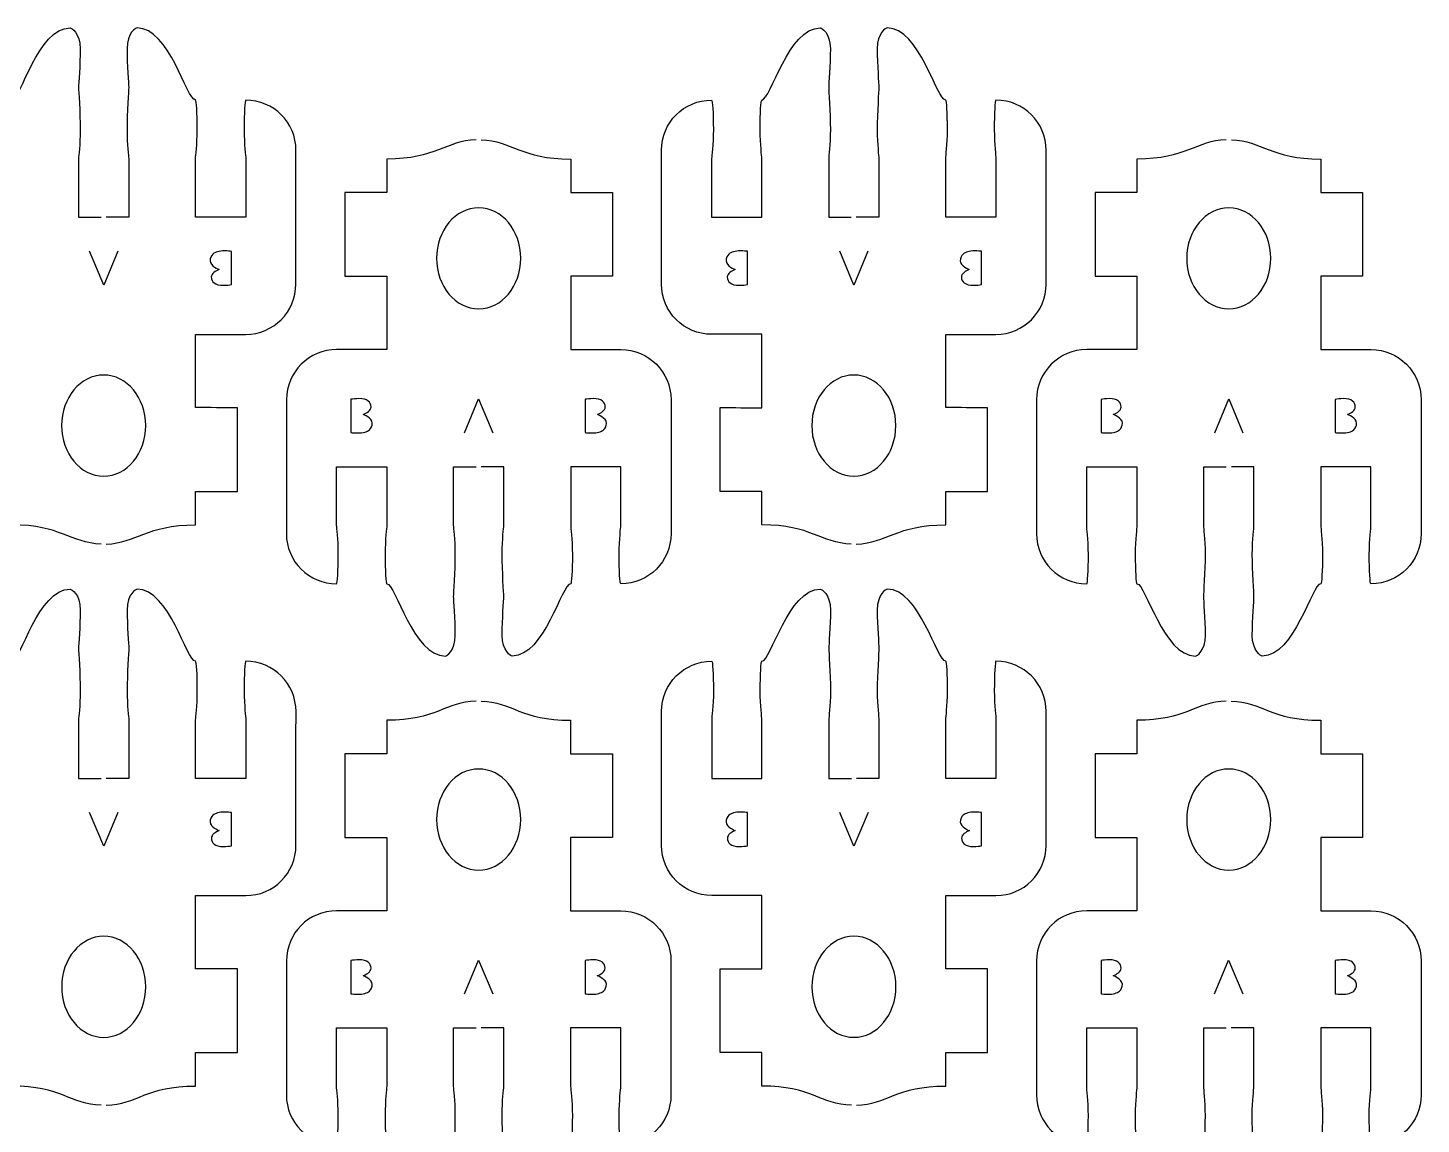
# Model space of a CAD drawing. Extents: x 0 to 300, y 0 to 300.
# Drawn here: x 93.6 to 176.9, y 47.2 to 112.7 of the extents above; entities that cross this region are included whole.
import ezdxf

# ---------------------------------------------------------------- set-up
doc = ezdxf.new("R2010")
doc.units = 0
doc.header["$MEASUREMENT"] = 0
doc.layers.add('DEFAULT', color=7, linetype='CONTINUOUS')

msp = doc.modelspace()

# ---------------------------------------------------------------- linework, layer by layer
at = {"layer": 'DEFAULT', "color": 250}
for points in [[(99.013, 99.356), (98.175, 97.335), (97.322, 99.356)], [(143.868, 99.356), (143.03, 97.335), (142.177, 99.356)], [(119.747, 88.508), (120.585, 90.529), (121.438, 88.508)], [(164.599, 88.508), (165.437, 90.529), (166.29, 88.508)], [(99.017, 65.817), (98.178, 63.796), (97.325, 65.817)], [(143.871, 65.818), (143.033, 63.797), (142.18, 65.818)], [(119.746, 54.971), (120.584, 56.992), (121.437, 54.971)], [(164.597, 54.971), (165.435, 56.992), (166.288, 54.971)]]:
    msp.add_lwpolyline(points, dxfattribs=at)
at = {"layer": 'DEFAULT', "color": 1}
for points, knots in [([(98.017, 81.854), (96.168, 81.911), (95.632, 83.005), (92.669, 83.005), (92.669, 83.671), (92.669, 84.338), (92.669, 85.005), (91.836, 85.005), (91.004, 85.005), (90.171, 85.005), (90.171, 86.672), (90.171, 88.34), (90.171, 90.007), (91.004, 90.006), (91.836, 90.005), (92.669, 90.004), (92.669, 91.465), (92.669, 92.927), (92.669, 94.389), (91.668, 94.389), (90.667, 94.389), (89.667, 94.389), (88.009, 94.389), (86.668, 95.729), (86.668, 97.387), (86.668, 100.054), (86.668, 102.721), (86.668, 105.388), (86.668, 107.046), (88.009, 108.387), (89.667, 108.387), (89.723, 108.387), (89.769, 107.604), (89.769, 106.637), (89.769, 105.671), (89.667, 105.064), (89.667, 104.887), (89.667, 103.721), (89.667, 102.554), (89.667, 101.388), (90.667, 101.388), (91.668, 101.388), (92.669, 101.388), (92.669, 102.554), (92.669, 103.721), (92.669, 104.887), (92.669, 105.064), (92.567, 105.671), (92.567, 106.637), (92.567, 107.604), (92.612, 108.387), (92.669, 108.387), (93.209, 108.387), (94.232, 112.701), (96.165, 112.701), (96.225, 112.701), (96.765, 112.416), (96.765, 111.449), (96.765, 110.482), (96.666, 109.385), (96.666, 109.135), (96.666, 108.99), (96.765, 107.604), (96.765, 106.637), (96.765, 105.671), (96.666, 105.06), (96.666, 104.887), (96.666, 103.721), (96.666, 102.554), (96.666, 101.388), (97.116, 101.388), (97.567, 101.388), (98.017, 101.388)], [0, 0, 0, 0, 1, 1, 1, 6.67, 6.67, 6.67, 13.75, 13.75, 13.75, 27.93, 27.93, 27.93, 35.010007, 35.010007, 35.010007, 47.440007, 47.440007, 47.440007, 55.950007, 55.950007, 55.950007, 56.950007, 56.950007, 56.950007, 79.630007, 79.630007, 79.630007, 80.630007, 80.630007, 80.630007, 81.630007, 81.630007, 81.630007, 82.630007, 82.630007, 82.630007, 92.550007, 92.550007, 92.550007, 101.060007, 101.060007, 101.060007, 110.980007, 110.980007, 110.980007, 111.980007, 111.980007, 111.980007, 112.980007, 112.980007, 112.980007, 113.980007, 113.980007, 113.980007, 114.980007, 114.980007, 114.980007, 115.980007, 115.980007, 115.980007, 116.980007, 116.980007, 116.980007, 117.980007, 117.980007, 117.980007, 127.900007, 127.900007, 127.900007, 131.730007, 131.730007, 131.730007, 131.730007]), ([(98.317, 81.854), (100.165, 81.911), (100.705, 83.005), (103.665, 83.005), (103.665, 83.671), (103.665, 84.338), (103.665, 85.005), (104.499, 85.005), (105.332, 85.005), (106.166, 85.005), (106.166, 86.671), (106.166, 88.337), (106.166, 90.004), (105.331, 90.005), (104.496, 90.006), (103.661, 90.007), (103.663, 91.467), (103.664, 92.926), (103.665, 94.385), (104.665, 94.385), (105.664, 94.385), (106.664, 94.385), (108.322, 94.385), (109.662, 95.729), (109.662, 97.387), (109.663, 100.054), (109.665, 102.721), (109.666, 105.388), (109.666, 107.046), (108.322, 108.387), (106.664, 108.387), (106.611, 108.387), (106.565, 107.604), (106.565, 106.637), (106.565, 105.671), (106.664, 105.064), (106.664, 104.887), (106.664, 103.721), (106.664, 102.554), (106.664, 101.388), (105.664, 101.388), (104.665, 101.388), (103.665, 101.388), (103.665, 102.554), (103.665, 103.721), (103.665, 104.887), (103.665, 105.064), (103.764, 105.671), (103.764, 106.637), (103.764, 107.604), (103.721, 108.387), (103.665, 108.387), (103.122, 108.387), (102.099, 112.701), (100.162, 112.701), (100.105, 112.701), (99.566, 112.416), (99.566, 111.449), (99.566, 110.482), (99.664, 109.385), (99.664, 109.135), (99.664, 108.99), (99.566, 107.604), (99.566, 106.637), (99.566, 105.671), (99.664, 105.06), (99.664, 104.887), (99.664, 103.721), (99.664, 102.554), (99.664, 101.388), (99.215, 101.388), (98.766, 101.388), (98.317, 101.388)], [0, 0, 0, 0, 1, 1, 1, 6.67, 6.67, 6.67, 13.76, 13.76, 13.76, 27.93, 27.93, 27.93, 35.030007, 35.030007, 35.030007, 47.440011, 47.440011, 47.440011, 55.940011, 55.940011, 55.940011, 56.940011, 56.940011, 56.940011, 79.620013, 79.620013, 79.620013, 80.620013, 80.620013, 80.620013, 81.620013, 81.620013, 81.620013, 82.620013, 82.620013, 82.620013, 92.540013, 92.540013, 92.540013, 101.040013, 101.040013, 101.040013, 110.960013, 110.960013, 110.960013, 111.960013, 111.960013, 111.960013, 112.960013, 112.960013, 112.960013, 113.960013, 113.960013, 113.960013, 114.960013, 114.960013, 114.960013, 115.960013, 115.960013, 115.960013, 116.960013, 116.960013, 116.960013, 117.960013, 117.960013, 117.960013, 127.880013, 127.880013, 127.880013, 131.700013, 131.700013, 131.700013, 131.700013]), ([(142.872, 81.855), (141.023, 81.911), (140.487, 83.005), (137.524, 83.005), (137.524, 83.672), (137.524, 84.338), (137.524, 85.005), (136.691, 85.005), (135.859, 85.005), (135.026, 85.005), (135.026, 86.673), (135.026, 88.34), (135.026, 90.007), (135.859, 90.006), (136.691, 90.005), (137.524, 90.004), (137.524, 91.466), (137.524, 92.927), (137.524, 94.389), (136.523, 94.389), (135.522, 94.389), (134.522, 94.389), (132.863, 94.389), (131.523, 95.729), (131.523, 97.388), (131.523, 100.055), (131.523, 102.722), (131.523, 105.389), (131.523, 107.047), (132.863, 108.387), (134.522, 108.387), (134.578, 108.387), (134.624, 107.604), (134.624, 106.637), (134.624, 105.671), (134.522, 105.064), (134.522, 104.888), (134.522, 103.721), (134.522, 102.555), (134.522, 101.388), (135.522, 101.388), (136.523, 101.388), (137.524, 101.388), (137.524, 102.555), (137.524, 103.721), (137.524, 104.888), (137.524, 105.064), (137.421, 105.671), (137.421, 106.637), (137.421, 107.604), (137.467, 108.387), (137.524, 108.387), (138.063, 108.387), (139.086, 112.702), (141.02, 112.702), (141.08, 112.702), (141.619, 112.416), (141.619, 111.449), (141.619, 110.483), (141.521, 109.386), (141.521, 109.135), (141.521, 108.99), (141.619, 107.604), (141.619, 106.637), (141.619, 105.671), (141.521, 105.06), (141.521, 104.888), (141.521, 103.721), (141.521, 102.555), (141.521, 101.388), (141.971, 101.388), (142.421, 101.388), (142.872, 101.388)], [0, 0, 0, 0, 1, 1, 1, 6.67, 6.67, 6.67, 13.75, 13.75, 13.75, 27.93, 27.93, 27.93, 35.010007, 35.010007, 35.010007, 47.440007, 47.440007, 47.440007, 55.950007, 55.950007, 55.950007, 56.950007, 56.950007, 56.950007, 79.630007, 79.630007, 79.630007, 80.630007, 80.630007, 80.630007, 81.630007, 81.630007, 81.630007, 82.630007, 82.630007, 82.630007, 92.550007, 92.550007, 92.550007, 101.060007, 101.060007, 101.060007, 110.980007, 110.980007, 110.980007, 111.980007, 111.980007, 111.980007, 112.980007, 112.980007, 112.980007, 113.980007, 113.980007, 113.980007, 114.980007, 114.980007, 114.980007, 115.980007, 115.980007, 115.980007, 116.980007, 116.980007, 116.980007, 117.980007, 117.980007, 117.980007, 127.900007, 127.900007, 127.900007, 131.730007, 131.730007, 131.730007, 131.730007]), ([(143.172, 81.855), (145.02, 81.911), (145.56, 83.005), (148.52, 83.005), (148.52, 83.672), (148.52, 84.338), (148.52, 85.005), (149.353, 85.005), (150.187, 85.005), (151.021, 85.005), (151.021, 86.671), (151.021, 88.338), (151.021, 90.004), (150.186, 90.005), (149.351, 90.006), (148.516, 90.007), (148.517, 91.467), (148.519, 92.926), (148.52, 94.385), (149.519, 94.385), (150.519, 94.385), (151.518, 94.385), (153.176, 94.385), (154.517, 95.729), (154.517, 97.388), (154.518, 100.055), (154.519, 102.722), (154.52, 105.389), (154.52, 107.047), (153.176, 108.387), (151.518, 108.387), (151.465, 108.387), (151.42, 107.604), (151.42, 106.637), (151.42, 105.671), (151.518, 105.064), (151.518, 104.888), (151.518, 103.721), (151.518, 102.555), (151.518, 101.388), (150.519, 101.388), (149.519, 101.388), (148.52, 101.388), (148.52, 102.555), (148.52, 103.721), (148.52, 104.888), (148.52, 105.064), (148.619, 105.671), (148.619, 106.637), (148.619, 107.604), (148.576, 108.387), (148.52, 108.387), (147.976, 108.387), (146.953, 112.702), (145.017, 112.702), (144.96, 112.702), (144.42, 112.416), (144.42, 111.449), (144.42, 110.483), (144.519, 109.386), (144.519, 109.135), (144.519, 108.99), (144.42, 107.604), (144.42, 106.637), (144.42, 105.671), (144.519, 105.06), (144.519, 104.888), (144.519, 103.721), (144.519, 102.555), (144.519, 101.388), (144.07, 101.388), (143.621, 101.388), (143.172, 101.388)], [0, 0, 0, 0, 1, 1, 1, 6.67, 6.67, 6.67, 13.76, 13.76, 13.76, 27.93, 27.93, 27.93, 35.030007, 35.030007, 35.030007, 47.440011, 47.440011, 47.440011, 55.940011, 55.940011, 55.940011, 56.940011, 56.940011, 56.940011, 79.620013, 79.620013, 79.620013, 80.620013, 80.620013, 80.620013, 81.620013, 81.620013, 81.620013, 82.620013, 82.620013, 82.620013, 92.540013, 92.540013, 92.540013, 101.040013, 101.040013, 101.040013, 110.960013, 110.960013, 110.960013, 111.960013, 111.960013, 111.960013, 112.960013, 112.960013, 112.960013, 113.960013, 113.960013, 113.960013, 114.960013, 114.960013, 114.960013, 115.960013, 115.960013, 115.960013, 116.960013, 116.960013, 116.960013, 117.960013, 117.960013, 117.960013, 127.880013, 127.880013, 127.880013, 131.700013, 131.700013, 131.700013, 131.700013]), ([(120.444, 106.01), (118.595, 105.953), (118.055, 104.86), (115.095, 104.86), (115.095, 104.193), (115.095, 103.526), (115.095, 102.859), (114.262, 102.859), (113.428, 102.859), (112.594, 102.859), (112.594, 101.193), (112.594, 99.527), (112.594, 97.861), (113.429, 97.859), (114.264, 97.858), (115.099, 97.857), (115.098, 96.398), (115.097, 94.938), (115.095, 93.479), (114.096, 93.479), (113.096, 93.479), (112.097, 93.479), (110.439, 93.479), (109.098, 92.135), (109.098, 90.477), (109.097, 87.81), (109.096, 85.143), (109.095, 82.476), (109.095, 80.818), (110.439, 79.477), (112.097, 79.477), (112.15, 79.477), (112.196, 80.26), (112.196, 81.227), (112.196, 82.194), (112.097, 82.8), (112.097, 82.977), (112.097, 84.143), (112.097, 85.31), (112.097, 86.476), (113.096, 86.476), (114.096, 86.476), (115.095, 86.476), (115.095, 85.31), (115.095, 84.143), (115.095, 82.977), (115.095, 82.8), (114.997, 82.194), (114.997, 81.227), (114.997, 80.26), (115.039, 79.477), (115.095, 79.477), (115.639, 79.477), (116.662, 75.163), (118.599, 75.163), (118.655, 75.163), (119.195, 75.449), (119.195, 76.415), (119.195, 77.382), (119.096, 78.479), (119.096, 78.729), (119.096, 78.874), (119.195, 80.26), (119.195, 81.227), (119.195, 82.194), (119.096, 82.804), (119.096, 82.977), (119.096, 84.143), (119.096, 85.31), (119.096, 86.476), (119.545, 86.476), (119.994, 86.476), (120.444, 86.476)], [0, 0, 0, 0, 1, 1, 1, 6.67, 6.67, 6.67, 13.76, 13.76, 13.76, 27.93, 27.93, 27.93, 35.030007, 35.030007, 35.030007, 47.440011, 47.440011, 47.440011, 55.940011, 55.940011, 55.940011, 56.940011, 56.940011, 56.940011, 79.620013, 79.620013, 79.620013, 80.620013, 80.620013, 80.620013, 81.620013, 81.620013, 81.620013, 82.620013, 82.620013, 82.620013, 92.540013, 92.540013, 92.540013, 101.040013, 101.040013, 101.040013, 110.960013, 110.960013, 110.960013, 111.960013, 111.960013, 111.960013, 112.960013, 112.960013, 112.960013, 113.960013, 113.960013, 113.960013, 114.960013, 114.960013, 114.960013, 115.960013, 115.960013, 115.960013, 116.960013, 116.960013, 116.960013, 117.960013, 117.960013, 117.960013, 127.880013, 127.880013, 127.880013, 131.700013, 131.700013, 131.700013, 131.700013]), ([(120.743, 106.01), (122.592, 105.953), (123.128, 104.86), (126.092, 104.86), (126.092, 104.193), (126.092, 103.526), (126.092, 102.859), (126.924, 102.859), (127.757, 102.859), (128.589, 102.859), (128.589, 101.192), (128.589, 99.524), (128.589, 97.857), (127.757, 97.858), (126.924, 97.859), (126.092, 97.861), (126.092, 96.399), (126.092, 94.937), (126.092, 93.476), (127.092, 93.476), (128.093, 93.476), (129.094, 93.476), (130.752, 93.476), (132.092, 92.135), (132.092, 90.477), (132.092, 87.81), (132.092, 85.143), (132.092, 82.476), (132.092, 80.818), (130.752, 79.477), (129.094, 79.477), (129.037, 79.477), (128.991, 80.26), (128.991, 81.227), (128.991, 82.194), (129.094, 82.8), (129.094, 82.977), (129.094, 84.143), (129.094, 85.31), (129.094, 86.476), (128.093, 86.476), (127.092, 86.476), (126.092, 86.476), (126.092, 85.31), (126.092, 84.143), (126.092, 82.977), (126.092, 82.8), (126.194, 82.194), (126.194, 81.227), (126.194, 80.26), (126.148, 79.477), (126.092, 79.477), (125.552, 79.477), (124.529, 75.163), (122.596, 75.163), (122.536, 75.163), (121.996, 75.449), (121.996, 76.415), (121.996, 77.382), (122.095, 78.479), (122.095, 78.729), (122.095, 78.874), (121.996, 80.26), (121.996, 81.227), (121.996, 82.194), (122.095, 82.804), (122.095, 82.977), (122.095, 84.143), (122.095, 85.31), (122.095, 86.476), (121.644, 86.476), (121.194, 86.476), (120.743, 86.476)], [0, 0, 0, 0, 1, 1, 1, 6.67, 6.67, 6.67, 13.75, 13.75, 13.75, 27.93, 27.93, 27.93, 35.010007, 35.010007, 35.010007, 47.440007, 47.440007, 47.440007, 55.950007, 55.950007, 55.950007, 56.950007, 56.950007, 56.950007, 79.630007, 79.630007, 79.630007, 80.630007, 80.630007, 80.630007, 81.630007, 81.630007, 81.630007, 82.630007, 82.630007, 82.630007, 92.550007, 92.550007, 92.550007, 101.060007, 101.060007, 101.060007, 110.980007, 110.980007, 110.980007, 111.980007, 111.980007, 111.980007, 112.980007, 112.980007, 112.980007, 113.980007, 113.980007, 113.980007, 114.980007, 114.980007, 114.980007, 115.980007, 115.980007, 115.980007, 116.980007, 116.980007, 116.980007, 117.980007, 117.980007, 117.980007, 127.900007, 127.900007, 127.900007, 131.730007, 131.730007, 131.730007, 131.730007]), ([(165.295, 106.009), (163.446, 105.953), (162.907, 104.859), (159.947, 104.859), (159.947, 104.193), (159.947, 103.526), (159.947, 102.859), (159.113, 102.859), (158.279, 102.859), (157.446, 102.859), (157.446, 101.193), (157.446, 99.527), (157.446, 97.86), (158.281, 97.859), (159.116, 97.858), (159.95, 97.857), (159.949, 96.397), (159.948, 94.938), (159.947, 93.479), (158.947, 93.479), (157.948, 93.479), (156.948, 93.479), (155.29, 93.479), (153.95, 92.135), (153.95, 90.477), (153.949, 87.81), (153.947, 85.143), (153.946, 82.476), (153.946, 80.818), (155.29, 79.477), (156.948, 79.477), (157.001, 79.477), (157.047, 80.26), (157.047, 81.227), (157.047, 82.193), (156.948, 82.8), (156.948, 82.977), (156.948, 84.143), (156.948, 85.31), (156.948, 86.476), (157.948, 86.476), (158.947, 86.476), (159.947, 86.476), (159.947, 85.31), (159.947, 84.143), (159.947, 82.977), (159.947, 82.8), (159.848, 82.193), (159.848, 81.227), (159.848, 80.26), (159.89, 79.477), (159.947, 79.477), (160.49, 79.477), (161.513, 75.163), (163.45, 75.163), (163.506, 75.163), (164.046, 75.448), (164.046, 76.415), (164.046, 77.381), (163.947, 78.479), (163.947, 78.729), (163.947, 78.874), (164.046, 80.26), (164.046, 81.227), (164.046, 82.193), (163.947, 82.804), (163.947, 82.977), (163.947, 84.143), (163.947, 85.31), (163.947, 86.476), (164.397, 86.476), (164.846, 86.476), (165.295, 86.476)], [0, 0, 0, 0, 1, 1, 1, 6.67, 6.67, 6.67, 13.76, 13.76, 13.76, 27.93, 27.93, 27.93, 35.030007, 35.030007, 35.030007, 47.440011, 47.440011, 47.440011, 55.940011, 55.940011, 55.940011, 56.940011, 56.940011, 56.940011, 79.620013, 79.620013, 79.620013, 80.620013, 80.620013, 80.620013, 81.620013, 81.620013, 81.620013, 82.620013, 82.620013, 82.620013, 92.540013, 92.540013, 92.540013, 101.040013, 101.040013, 101.040013, 110.960013, 110.960013, 110.960013, 111.960013, 111.960013, 111.960013, 112.960013, 112.960013, 112.960013, 113.960013, 113.960013, 113.960013, 114.960013, 114.960013, 114.960013, 115.960013, 115.960013, 115.960013, 116.960013, 116.960013, 116.960013, 117.960013, 117.960013, 117.960013, 127.880013, 127.880013, 127.880013, 131.700013, 131.700013, 131.700013, 131.700013]), ([(165.595, 106.009), (167.443, 105.953), (167.98, 104.859), (170.943, 104.859), (170.943, 104.193), (170.943, 103.526), (170.943, 102.859), (171.776, 102.859), (172.608, 102.859), (173.441, 102.859), (173.441, 101.192), (173.441, 99.524), (173.441, 97.857), (172.608, 97.858), (171.776, 97.859), (170.943, 97.86), (170.943, 96.399), (170.943, 94.937), (170.943, 93.475), (171.944, 93.475), (172.944, 93.475), (173.945, 93.475), (175.603, 93.475), (176.944, 92.135), (176.944, 90.477), (176.944, 87.81), (176.944, 85.143), (176.944, 82.476), (176.944, 80.818), (175.603, 79.477), (173.945, 79.477), (173.889, 79.477), (173.843, 80.26), (173.843, 81.227), (173.843, 82.193), (173.945, 82.8), (173.945, 82.977), (173.945, 84.143), (173.945, 85.31), (173.945, 86.476), (172.944, 86.476), (171.944, 86.476), (170.943, 86.476), (170.943, 85.31), (170.943, 84.143), (170.943, 82.977), (170.943, 82.8), (171.045, 82.193), (171.045, 81.227), (171.045, 80.26), (170.999, 79.477), (170.943, 79.477), (170.403, 79.477), (169.38, 75.163), (167.447, 75.163), (167.387, 75.163), (166.847, 75.448), (166.847, 76.415), (166.847, 77.381), (166.946, 78.479), (166.946, 78.729), (166.946, 78.874), (166.847, 80.26), (166.847, 81.227), (166.847, 82.193), (166.946, 82.804), (166.946, 82.977), (166.946, 84.143), (166.946, 85.31), (166.946, 86.476), (166.496, 86.476), (166.045, 86.476), (165.595, 86.476)], [0, 0, 0, 0, 1, 1, 1, 6.67, 6.67, 6.67, 13.75, 13.75, 13.75, 27.93, 27.93, 27.93, 35.010007, 35.010007, 35.010007, 47.440007, 47.440007, 47.440007, 55.950007, 55.950007, 55.950007, 56.950007, 56.950007, 56.950007, 79.630007, 79.630007, 79.630007, 80.630007, 80.630007, 80.630007, 81.630007, 81.630007, 81.630007, 82.630007, 82.630007, 82.630007, 92.550007, 92.550007, 92.550007, 101.060007, 101.060007, 101.060007, 110.980007, 110.980007, 110.980007, 111.980007, 111.980007, 111.980007, 112.980007, 112.980007, 112.980007, 113.980007, 113.980007, 113.980007, 114.980007, 114.980007, 114.980007, 115.980007, 115.980007, 115.980007, 116.980007, 116.980007, 116.980007, 117.980007, 117.980007, 117.980007, 127.900007, 127.900007, 127.900007, 131.730007, 131.730007, 131.730007, 131.730007]), ([(120.594, 101.95), (121.98, 101.95), (123.105, 100.598), (123.105, 98.93), (123.105, 97.261), (121.98, 95.91), (120.594, 95.91), (119.204, 95.91), (118.078, 97.261), (118.078, 98.93), (118.078, 100.598), (119.204, 101.95), (120.594, 101.95)], [1, 1, 1, 1, 2, 2, 2, 3, 3, 3, 4, 4, 4, 5, 5, 5, 5]), ([(165.445, 101.949), (166.831, 101.949), (167.957, 100.598), (167.957, 98.93), (167.957, 97.261), (166.831, 95.91), (165.445, 95.91), (164.055, 95.91), (162.93, 97.261), (162.93, 98.93), (162.93, 100.598), (164.055, 101.949), (165.445, 101.949)], [1, 1, 1, 1, 2, 2, 2, 3, 3, 3, 4, 4, 4, 5, 5, 5, 5]), ([(98.167, 85.915), (96.781, 85.915), (95.655, 87.266), (95.655, 88.934), (95.655, 90.603), (96.781, 91.954), (98.167, 91.954), (99.557, 91.954), (100.682, 90.603), (100.682, 88.934), (100.682, 87.266), (99.557, 85.915), (98.167, 85.915)], [1, 1, 1, 1, 2, 2, 2, 3, 3, 3, 4, 4, 4, 5, 5, 5, 5]), ([(143.022, 85.915), (141.635, 85.915), (140.51, 87.266), (140.51, 88.935), (140.51, 90.603), (141.635, 91.954), (143.022, 91.954), (144.412, 91.954), (145.537, 90.603), (145.537, 88.935), (145.537, 87.266), (144.412, 85.915), (143.022, 85.915)], [1, 1, 1, 1, 2, 2, 2, 3, 3, 3, 4, 4, 4, 5, 5, 5, 5]), ([(98.02, 48.316), (96.172, 48.373), (95.636, 49.466), (92.672, 49.466), (92.672, 50.133), (92.672, 50.8), (92.672, 51.467), (91.84, 51.467), (91.007, 51.467), (90.175, 51.467), (90.175, 53.134), (90.175, 54.801), (90.175, 56.469), (91.007, 56.468), (91.84, 56.467), (92.672, 56.465), (92.672, 57.927), (92.672, 59.389), (92.672, 60.85), (91.672, 60.85), (90.671, 60.85), (89.67, 60.85), (88.012, 60.85), (86.672, 62.191), (86.672, 63.849), (86.672, 66.516), (86.672, 69.183), (86.672, 71.85), (86.672, 73.508), (88.012, 74.849), (89.67, 74.849), (89.727, 74.849), (89.772, 74.065), (89.772, 73.099), (89.772, 72.132), (89.67, 71.525), (89.67, 71.349), (89.67, 70.183), (89.67, 69.016), (89.67, 67.85), (90.671, 67.85), (91.672, 67.85), (92.672, 67.85), (92.672, 69.016), (92.672, 70.183), (92.672, 71.349), (92.672, 71.525), (92.57, 72.132), (92.57, 73.099), (92.57, 74.065), (92.616, 74.849), (92.672, 74.849), (93.212, 74.849), (94.235, 79.163), (96.168, 79.163), (96.228, 79.163), (96.768, 78.877), (96.768, 77.911), (96.768, 76.944), (96.669, 75.847), (96.669, 75.597), (96.669, 75.452), (96.768, 74.065), (96.768, 73.099), (96.768, 72.132), (96.669, 71.522), (96.669, 71.349), (96.669, 70.183), (96.669, 69.016), (96.669, 67.85), (97.12, 67.85), (97.57, 67.85), (98.02, 67.85)], [0, 0, 0, 0, 1, 1, 1, 6.67, 6.67, 6.67, 13.75, 13.75, 13.75, 27.93, 27.93, 27.93, 35.010007, 35.010007, 35.010007, 47.440007, 47.440007, 47.440007, 55.950007, 55.950007, 55.950007, 56.950007, 56.950007, 56.950007, 79.630007, 79.630007, 79.630007, 80.630007, 80.630007, 80.630007, 81.630007, 81.630007, 81.630007, 82.630007, 82.630007, 82.630007, 92.550007, 92.550007, 92.550007, 101.060007, 101.060007, 101.060007, 110.980007, 110.980007, 110.980007, 111.980007, 111.980007, 111.980007, 112.980007, 112.980007, 112.980007, 113.980007, 113.980007, 113.980007, 114.980007, 114.980007, 114.980007, 115.980007, 115.980007, 115.980007, 116.980007, 116.980007, 116.980007, 117.980007, 117.980007, 117.980007, 127.900007, 127.900007, 127.900007, 131.730007, 131.730007, 131.730007, 131.730007]), ([(98.32, 48.316), (100.169, 48.373), (100.709, 49.466), (103.668, 49.466), (103.668, 50.133), (103.668, 50.8), (103.668, 51.467), (104.502, 51.467), (105.336, 51.467), (106.17, 51.467), (106.17, 53.133), (106.17, 54.799), (106.17, 56.465), (105.335, 56.467), (104.5, 56.468), (103.665, 56.469), (103.666, 57.928), (103.667, 59.388), (103.668, 60.847), (104.668, 60.847), (105.667, 60.847), (106.667, 60.847), (108.325, 60.847), (109.666, 62.191), (109.666, 63.849), (109.667, 66.516), (109.668, 69.183), (109.669, 71.85), (109.669, 73.508), (108.325, 74.849), (106.667, 74.849), (106.614, 74.849), (106.568, 74.065), (106.568, 73.099), (106.568, 72.132), (106.667, 71.525), (106.667, 71.349), (106.667, 70.183), (106.667, 69.016), (106.667, 67.85), (105.667, 67.85), (104.668, 67.85), (103.668, 67.85), (103.668, 69.016), (103.668, 70.183), (103.668, 71.349), (103.668, 71.525), (103.767, 72.132), (103.767, 73.099), (103.767, 74.065), (103.725, 74.849), (103.668, 74.849), (103.125, 74.849), (102.102, 79.163), (100.165, 79.163), (100.109, 79.163), (99.569, 78.877), (99.569, 77.911), (99.569, 76.944), (99.668, 75.847), (99.668, 75.597), (99.668, 75.452), (99.569, 74.065), (99.569, 73.099), (99.569, 72.132), (99.668, 71.522), (99.668, 71.349), (99.668, 70.183), (99.668, 69.016), (99.668, 67.85), (99.219, 67.85), (98.769, 67.85), (98.32, 67.85)], [0, 0, 0, 0, 1, 1, 1, 6.67, 6.67, 6.67, 13.76, 13.76, 13.76, 27.93, 27.93, 27.93, 35.030007, 35.030007, 35.030007, 47.440011, 47.440011, 47.440011, 55.940011, 55.940011, 55.940011, 56.940011, 56.940011, 56.940011, 79.620013, 79.620013, 79.620013, 80.620013, 80.620013, 80.620013, 81.620013, 81.620013, 81.620013, 82.620013, 82.620013, 82.620013, 92.540013, 92.540013, 92.540013, 101.040013, 101.040013, 101.040013, 110.960013, 110.960013, 110.960013, 111.960013, 111.960013, 111.960013, 112.960013, 112.960013, 112.960013, 113.960013, 113.960013, 113.960013, 114.960013, 114.960013, 114.960013, 115.960013, 115.960013, 115.960013, 116.960013, 116.960013, 116.960013, 117.960013, 117.960013, 117.960013, 127.880013, 127.880013, 127.880013, 131.700013, 131.700013, 131.700013, 131.700013]), ([(142.875, 48.316), (141.027, 48.373), (140.49, 49.467), (137.527, 49.467), (137.527, 50.133), (137.527, 50.8), (137.527, 51.467), (136.695, 51.467), (135.862, 51.467), (135.029, 51.467), (135.029, 53.134), (135.029, 54.802), (135.029, 56.469), (135.862, 56.468), (136.695, 56.467), (137.527, 56.466), (137.527, 57.927), (137.527, 59.389), (137.527, 60.851), (136.526, 60.851), (135.526, 60.851), (134.525, 60.851), (132.867, 60.851), (131.526, 62.191), (131.526, 63.849), (131.526, 66.516), (131.526, 69.183), (131.526, 71.85), (131.526, 73.508), (132.867, 74.849), (134.525, 74.849), (134.581, 74.849), (134.627, 74.066), (134.627, 73.099), (134.627, 72.132), (134.525, 71.526), (134.525, 71.349), (134.525, 70.183), (134.525, 69.016), (134.525, 67.85), (135.526, 67.85), (136.526, 67.85), (137.527, 67.85), (137.527, 69.016), (137.527, 70.183), (137.527, 71.349), (137.527, 71.526), (137.425, 72.132), (137.425, 73.099), (137.425, 74.066), (137.471, 74.849), (137.527, 74.849), (138.067, 74.849), (139.09, 79.163), (141.023, 79.163), (141.083, 79.163), (141.623, 78.878), (141.623, 77.911), (141.623, 76.944), (141.524, 75.847), (141.524, 75.597), (141.524, 75.452), (141.623, 74.066), (141.623, 73.099), (141.623, 72.132), (141.524, 71.522), (141.524, 71.349), (141.524, 70.183), (141.524, 69.016), (141.524, 67.85), (141.974, 67.85), (142.425, 67.85), (142.875, 67.85)], [0, 0, 0, 0, 1, 1, 1, 6.67, 6.67, 6.67, 13.75, 13.75, 13.75, 27.93, 27.93, 27.93, 35.010007, 35.010007, 35.010007, 47.440007, 47.440007, 47.440007, 55.950007, 55.950007, 55.950007, 56.950007, 56.950007, 56.950007, 79.630007, 79.630007, 79.630007, 80.630007, 80.630007, 80.630007, 81.630007, 81.630007, 81.630007, 82.630007, 82.630007, 82.630007, 92.550007, 92.550007, 92.550007, 101.060007, 101.060007, 101.060007, 110.980007, 110.980007, 110.980007, 111.980007, 111.980007, 111.980007, 112.980007, 112.980007, 112.980007, 113.980007, 113.980007, 113.980007, 114.980007, 114.980007, 114.980007, 115.980007, 115.980007, 115.980007, 116.980007, 116.980007, 116.980007, 117.980007, 117.980007, 117.980007, 127.900007, 127.900007, 127.900007, 131.730007, 131.730007, 131.730007, 131.730007]), ([(143.175, 48.316), (145.024, 48.373), (145.563, 49.467), (148.523, 49.467), (148.523, 50.133), (148.523, 50.8), (148.523, 51.467), (149.357, 51.467), (150.191, 51.467), (151.024, 51.467), (151.024, 53.133), (151.024, 54.799), (151.024, 56.466), (150.189, 56.467), (149.355, 56.468), (148.52, 56.469), (148.521, 57.928), (148.522, 59.388), (148.523, 60.847), (149.523, 60.847), (150.522, 60.847), (151.522, 60.847), (153.18, 60.847), (154.52, 62.191), (154.52, 63.849), (154.522, 66.516), (154.523, 69.183), (154.524, 71.85), (154.524, 73.508), (153.18, 74.849), (151.522, 74.849), (151.469, 74.849), (151.423, 74.066), (151.423, 73.099), (151.423, 72.132), (151.522, 71.526), (151.522, 71.349), (151.522, 70.183), (151.522, 69.016), (151.522, 67.85), (150.522, 67.85), (149.523, 67.85), (148.523, 67.85), (148.523, 69.016), (148.523, 70.183), (148.523, 71.349), (148.523, 71.526), (148.622, 72.132), (148.622, 73.099), (148.622, 74.066), (148.58, 74.849), (148.523, 74.849), (147.98, 74.849), (146.957, 79.163), (145.02, 79.163), (144.964, 79.163), (144.424, 78.878), (144.424, 77.911), (144.424, 76.944), (144.523, 75.847), (144.523, 75.597), (144.523, 75.452), (144.424, 74.066), (144.424, 73.099), (144.424, 72.132), (144.523, 71.522), (144.523, 71.349), (144.523, 70.183), (144.523, 69.016), (144.523, 67.85), (144.073, 67.85), (143.624, 67.85), (143.175, 67.85)], [0, 0, 0, 0, 1, 1, 1, 6.67, 6.67, 6.67, 13.76, 13.76, 13.76, 27.93, 27.93, 27.93, 35.030007, 35.030007, 35.030007, 47.440011, 47.440011, 47.440011, 55.940011, 55.940011, 55.940011, 56.940011, 56.940011, 56.940011, 79.620013, 79.620013, 79.620013, 80.620013, 80.620013, 80.620013, 81.620013, 81.620013, 81.620013, 82.620013, 82.620013, 82.620013, 92.540013, 92.540013, 92.540013, 101.040013, 101.040013, 101.040013, 110.960013, 110.960013, 110.960013, 111.960013, 111.960013, 111.960013, 112.960013, 112.960013, 112.960013, 113.960013, 113.960013, 113.960013, 114.960013, 114.960013, 114.960013, 115.960013, 115.960013, 115.960013, 116.960013, 116.960013, 116.960013, 117.960013, 117.960013, 117.960013, 127.880013, 127.880013, 127.880013, 131.700013, 131.700013, 131.700013, 131.700013]), ([(120.442, 72.472), (118.593, 72.416), (118.054, 71.322), (115.094, 71.322), (115.094, 70.655), (115.094, 69.989), (115.094, 69.322), (114.26, 69.322), (113.426, 69.322), (112.593, 69.322), (112.593, 67.656), (112.593, 65.989), (112.593, 64.323), (113.427, 64.322), (114.262, 64.321), (115.097, 64.319), (115.096, 62.86), (115.095, 61.401), (115.094, 59.941), (114.094, 59.941), (113.095, 59.941), (112.095, 59.941), (110.437, 59.941), (109.096, 58.597), (109.096, 56.939), (109.095, 54.272), (109.094, 51.605), (109.093, 48.938), (109.093, 47.28), (110.437, 45.94), (112.095, 45.94), (112.148, 45.94), (112.194, 46.723), (112.194, 47.69), (112.194, 48.656), (112.095, 49.263), (112.095, 49.439), (112.095, 50.606), (112.095, 51.772), (112.095, 52.939), (113.095, 52.939), (114.094, 52.939), (115.094, 52.939), (115.094, 51.772), (115.094, 50.606), (115.094, 49.439), (115.094, 49.263), (114.995, 48.656), (114.995, 47.69), (114.995, 46.723), (115.037, 45.94), (115.094, 45.94), (115.637, 45.94), (116.66, 41.625), (118.597, 41.625), (118.653, 41.625), (119.193, 41.911), (119.193, 42.878), (119.193, 43.844), (119.094, 44.941), (119.094, 45.192), (119.094, 45.336), (119.193, 46.723), (119.193, 47.69), (119.193, 48.656), (119.094, 49.266), (119.094, 49.439), (119.094, 50.606), (119.094, 51.772), (119.094, 52.939), (119.543, 52.939), (119.993, 52.939), (120.442, 52.939)], [0, 0, 0, 0, 1, 1, 1, 6.67, 6.67, 6.67, 13.76, 13.76, 13.76, 27.93, 27.93, 27.93, 35.030007, 35.030007, 35.030007, 47.440011, 47.440011, 47.440011, 55.940011, 55.940011, 55.940011, 56.940011, 56.940011, 56.940011, 79.620013, 79.620013, 79.620013, 80.620013, 80.620013, 80.620013, 81.620013, 81.620013, 81.620013, 82.620013, 82.620013, 82.620013, 92.540013, 92.540013, 92.540013, 101.040013, 101.040013, 101.040013, 110.960013, 110.960013, 110.960013, 111.960013, 111.960013, 111.960013, 112.960013, 112.960013, 112.960013, 113.960013, 113.960013, 113.960013, 114.960013, 114.960013, 114.960013, 115.960013, 115.960013, 115.960013, 116.960013, 116.960013, 116.960013, 117.960013, 117.960013, 117.960013, 127.880013, 127.880013, 127.880013, 131.700013, 131.700013, 131.700013, 131.700013]), ([(120.742, 72.472), (122.59, 72.416), (123.126, 71.322), (126.09, 71.322), (126.09, 70.655), (126.09, 69.989), (126.09, 69.322), (126.922, 69.322), (127.755, 69.322), (128.587, 69.322), (128.587, 67.654), (128.587, 65.987), (128.587, 64.319), (127.755, 64.321), (126.922, 64.322), (126.09, 64.323), (126.09, 62.861), (126.09, 61.4), (126.09, 59.938), (127.091, 59.938), (128.091, 59.938), (129.092, 59.938), (130.75, 59.938), (132.091, 58.597), (132.091, 56.939), (132.091, 54.272), (132.091, 51.605), (132.091, 48.938), (132.091, 47.28), (130.75, 45.94), (129.092, 45.94), (129.035, 45.94), (128.99, 46.723), (128.99, 47.69), (128.99, 48.656), (129.092, 49.263), (129.092, 49.439), (129.092, 50.606), (129.092, 51.772), (129.092, 52.939), (128.091, 52.939), (127.091, 52.939), (126.09, 52.939), (126.09, 51.772), (126.09, 50.606), (126.09, 49.439), (126.09, 49.263), (126.192, 48.656), (126.192, 47.69), (126.192, 46.723), (126.146, 45.94), (126.09, 45.94), (125.55, 45.94), (124.527, 41.625), (122.594, 41.625), (122.534, 41.625), (121.994, 41.911), (121.994, 42.878), (121.994, 43.844), (122.093, 44.941), (122.093, 45.192), (122.093, 45.336), (121.994, 46.723), (121.994, 47.69), (121.994, 48.656), (122.093, 49.266), (122.093, 49.439), (122.093, 50.606), (122.093, 51.772), (122.093, 52.939), (121.642, 52.939), (121.192, 52.939), (120.742, 52.939)], [0, 0, 0, 0, 1, 1, 1, 6.67, 6.67, 6.67, 13.75, 13.75, 13.75, 27.93, 27.93, 27.93, 35.010007, 35.010007, 35.010007, 47.440007, 47.440007, 47.440007, 55.950007, 55.950007, 55.950007, 56.950007, 56.950007, 56.950007, 79.630007, 79.630007, 79.630007, 80.630007, 80.630007, 80.630007, 81.630007, 81.630007, 81.630007, 82.630007, 82.630007, 82.630007, 92.550007, 92.550007, 92.550007, 101.060007, 101.060007, 101.060007, 110.980007, 110.980007, 110.980007, 111.980007, 111.980007, 111.980007, 112.980007, 112.980007, 112.980007, 113.980007, 113.980007, 113.980007, 114.980007, 114.980007, 114.980007, 115.980007, 115.980007, 115.980007, 116.980007, 116.980007, 116.980007, 117.980007, 117.980007, 117.980007, 127.900007, 127.900007, 127.900007, 131.730007, 131.730007, 131.730007, 131.730007]), ([(165.293, 72.472), (163.445, 72.415), (162.905, 71.322), (159.945, 71.322), (159.945, 70.655), (159.945, 69.988), (159.945, 69.322), (159.111, 69.322), (158.278, 69.322), (157.444, 69.322), (157.444, 67.655), (157.444, 65.989), (157.444, 64.323), (158.279, 64.322), (159.114, 64.32), (159.949, 64.319), (159.948, 62.86), (159.946, 61.401), (159.945, 59.941), (158.946, 59.941), (157.946, 59.941), (156.947, 59.941), (155.289, 59.941), (153.948, 58.597), (153.948, 56.939), (153.947, 54.272), (153.946, 51.605), (153.944, 48.938), (153.944, 47.28), (155.289, 45.939), (156.947, 45.939), (156.999, 45.939), (157.045, 46.723), (157.045, 47.689), (157.045, 48.656), (156.947, 49.263), (156.947, 49.439), (156.947, 50.606), (156.947, 51.772), (156.947, 52.939), (157.946, 52.939), (158.946, 52.939), (159.945, 52.939), (159.945, 51.772), (159.945, 50.606), (159.945, 49.439), (159.945, 49.263), (159.846, 48.656), (159.846, 47.689), (159.846, 46.723), (159.889, 45.939), (159.945, 45.939), (160.488, 45.939), (161.512, 41.625), (163.448, 41.625), (163.505, 41.625), (164.044, 41.911), (164.044, 42.877), (164.044, 43.844), (163.946, 44.941), (163.946, 45.192), (163.946, 45.336), (164.044, 46.723), (164.044, 47.689), (164.044, 48.656), (163.946, 49.266), (163.946, 49.439), (163.946, 50.606), (163.946, 51.772), (163.946, 52.939), (164.395, 52.939), (164.844, 52.939), (165.293, 52.939)], [0, 0, 0, 0, 1, 1, 1, 6.67, 6.67, 6.67, 13.76, 13.76, 13.76, 27.93, 27.93, 27.93, 35.030007, 35.030007, 35.030007, 47.440011, 47.440011, 47.440011, 55.940011, 55.940011, 55.940011, 56.940011, 56.940011, 56.940011, 79.620013, 79.620013, 79.620013, 80.620013, 80.620013, 80.620013, 81.620013, 81.620013, 81.620013, 82.620013, 82.620013, 82.620013, 92.540013, 92.540013, 92.540013, 101.040013, 101.040013, 101.040013, 110.960013, 110.960013, 110.960013, 111.960013, 111.960013, 111.960013, 112.960013, 112.960013, 112.960013, 113.960013, 113.960013, 113.960013, 114.960013, 114.960013, 114.960013, 115.960013, 115.960013, 115.960013, 116.960013, 116.960013, 116.960013, 117.960013, 117.960013, 117.960013, 127.880013, 127.880013, 127.880013, 131.700013, 131.700013, 131.700013, 131.700013]), ([(165.593, 72.472), (167.442, 72.415), (167.978, 71.322), (170.941, 71.322), (170.941, 70.655), (170.941, 69.988), (170.941, 69.322), (171.774, 69.322), (172.606, 69.322), (173.439, 69.322), (173.439, 67.654), (173.439, 65.987), (173.439, 64.319), (172.606, 64.32), (171.774, 64.322), (170.941, 64.323), (170.941, 62.861), (170.941, 61.399), (170.941, 59.938), (171.942, 59.938), (172.943, 59.938), (173.943, 59.938), (175.601, 59.938), (176.942, 58.597), (176.942, 56.939), (176.942, 54.272), (176.942, 51.605), (176.942, 48.938), (176.942, 47.28), (175.601, 45.939), (173.943, 45.939), (173.887, 45.939), (173.841, 46.723), (173.841, 47.689), (173.841, 48.656), (173.943, 49.263), (173.943, 49.439), (173.943, 50.606), (173.943, 51.772), (173.943, 52.939), (172.943, 52.939), (171.942, 52.939), (170.941, 52.939), (170.941, 51.772), (170.941, 50.606), (170.941, 49.439), (170.941, 49.263), (171.044, 48.656), (171.044, 47.689), (171.044, 46.723), (170.998, 45.939), (170.941, 45.939), (170.402, 45.939), (169.378, 41.625), (167.445, 41.625), (167.385, 41.625), (166.846, 41.911), (166.846, 42.877), (166.846, 43.844), (166.944, 44.941), (166.944, 45.192), (166.944, 45.336), (166.846, 46.723), (166.846, 47.689), (166.846, 48.656), (166.944, 49.266), (166.944, 49.439), (166.944, 50.606), (166.944, 51.772), (166.944, 52.939), (166.494, 52.939), (166.044, 52.939), (165.593, 52.939)], [0, 0, 0, 0, 1, 1, 1, 6.67, 6.67, 6.67, 13.75, 13.75, 13.75, 27.93, 27.93, 27.93, 35.010007, 35.010007, 35.010007, 47.440007, 47.440007, 47.440007, 55.950007, 55.950007, 55.950007, 56.950007, 56.950007, 56.950007, 79.630007, 79.630007, 79.630007, 80.630007, 80.630007, 80.630007, 81.630007, 81.630007, 81.630007, 82.630007, 82.630007, 82.630007, 92.550007, 92.550007, 92.550007, 101.060007, 101.060007, 101.060007, 110.980007, 110.980007, 110.980007, 111.980007, 111.980007, 111.980007, 112.980007, 112.980007, 112.980007, 113.980007, 113.980007, 113.980007, 114.980007, 114.980007, 114.980007, 115.980007, 115.980007, 115.980007, 116.980007, 116.980007, 116.980007, 117.980007, 117.980007, 117.980007, 127.900007, 127.900007, 127.900007, 131.730007, 131.730007, 131.730007, 131.730007]), ([(120.592, 68.412), (121.978, 68.412), (123.104, 67.061), (123.104, 65.392), (123.104, 63.724), (121.978, 62.372), (120.592, 62.372), (119.202, 62.372), (118.076, 63.724), (118.076, 65.392), (118.076, 67.061), (119.202, 68.412), (120.592, 68.412)], [1, 1, 1, 1, 2, 2, 2, 3, 3, 3, 4, 4, 4, 5, 5, 5, 5]), ([(165.443, 68.412), (166.83, 68.412), (167.955, 67.061), (167.955, 65.392), (167.955, 63.723), (166.83, 62.372), (165.443, 62.372), (164.053, 62.372), (162.928, 63.723), (162.928, 65.392), (162.928, 67.061), (164.053, 68.412), (165.443, 68.412)], [1, 1, 1, 1, 2, 2, 2, 3, 3, 3, 4, 4, 4, 5, 5, 5, 5]), ([(98.17, 52.376), (96.784, 52.376), (95.659, 53.727), (95.659, 55.396), (95.659, 57.065), (96.784, 58.416), (98.17, 58.416), (99.56, 58.416), (100.686, 57.065), (100.686, 55.396), (100.686, 53.727), (99.56, 52.376), (98.17, 52.376)], [1, 1, 1, 1, 2, 2, 2, 3, 3, 3, 4, 4, 4, 5, 5, 5, 5]), ([(143.025, 52.377), (141.639, 52.377), (140.513, 53.728), (140.513, 55.396), (140.513, 57.065), (141.639, 58.416), (143.025, 58.416), (144.415, 58.416), (145.54, 57.065), (145.54, 55.396), (145.54, 53.728), (144.415, 52.377), (143.025, 52.377)], [1, 1, 1, 1, 2, 2, 2, 3, 3, 3, 4, 4, 4, 5, 5, 5, 5])]:
    msp.add_open_spline(points, degree=3, knots=knots, dxfattribs=at)
at = {"layer": 'DEFAULT', "color": 250}
for points in [[(105.804, 97.36), (105.69, 97.336), (105.51, 97.318), (105.327, 97.318), (105.066, 97.318), (104.898, 97.363), (104.772, 97.465), (104.668, 97.544), (104.605, 97.663), (104.605, 97.822), (104.605, 98.017), (104.861, 98.188), (105.074, 98.266), (105.074, 98.266), (104.53, 98.479), (104.53, 98.779), (104.53, 98.953), (104.599, 99.084), (104.701, 99.184), (104.841, 99.312), (105.069, 99.372), (105.399, 99.372), (105.579, 99.372), (105.717, 99.36), (105.804, 99.348), (105.804, 98.686), (105.804, 98.023), (105.804, 97.36)], [(136.657, 97.361), (136.543, 97.337), (136.363, 97.319), (136.18, 97.319), (135.919, 97.319), (135.751, 97.364), (135.625, 97.465), (135.521, 97.544), (135.458, 97.663), (135.458, 97.822), (135.458, 98.017), (135.714, 98.188), (135.927, 98.266), (135.927, 98.266), (135.383, 98.479), (135.383, 98.779), (135.383, 98.953), (135.452, 99.085), (135.554, 99.184), (135.695, 99.313), (135.922, 99.373), (136.252, 99.373), (136.432, 99.373), (136.57, 99.361), (136.657, 99.349), (136.657, 98.686), (136.657, 98.023), (136.657, 97.361)], [(150.659, 97.361), (150.545, 97.337), (150.365, 97.319), (150.182, 97.319), (149.921, 97.319), (149.753, 97.364), (149.627, 97.465), (149.522, 97.544), (149.459, 97.663), (149.459, 97.822), (149.459, 98.017), (149.716, 98.188), (149.929, 98.266), (149.929, 98.266), (149.384, 98.479), (149.384, 98.779), (149.384, 98.953), (149.453, 99.085), (149.555, 99.184), (149.696, 99.313), (149.924, 99.373), (150.254, 99.373), (150.434, 99.373), (150.572, 99.361), (150.659, 99.349), (150.659, 98.686), (150.659, 98.023), (150.659, 97.361)], [(112.957, 90.504), (113.071, 90.528), (113.25, 90.546), (113.433, 90.546), (113.694, 90.546), (113.862, 90.501), (113.988, 90.399), (114.093, 90.321), (114.156, 90.201), (114.156, 90.042), (114.156, 89.847), (113.899, 89.676), (113.686, 89.598), (113.686, 89.598), (114.231, 89.385), (114.231, 89.086), (114.231, 88.912), (114.162, 88.78), (114.06, 88.681), (113.919, 88.552), (113.691, 88.492), (113.361, 88.492), (113.181, 88.492), (113.043, 88.504), (112.957, 88.516), (112.957, 89.178), (112.957, 89.841), (112.957, 90.504)], [(126.958, 90.504), (127.072, 90.528), (127.252, 90.546), (127.435, 90.546), (127.696, 90.546), (127.864, 90.501), (127.99, 90.399), (128.094, 90.321), (128.157, 90.201), (128.157, 90.042), (128.157, 89.847), (127.901, 89.676), (127.688, 89.598), (127.688, 89.598), (128.232, 89.385), (128.232, 89.086), (128.232, 88.912), (128.163, 88.78), (128.061, 88.681), (127.921, 88.552), (127.693, 88.492), (127.363, 88.492), (127.183, 88.492), (127.045, 88.504), (126.958, 88.516), (126.958, 89.178), (126.958, 89.841), (126.958, 90.504)], [(157.808, 90.503), (157.922, 90.527), (158.102, 90.545), (158.285, 90.545), (158.546, 90.545), (158.714, 90.501), (158.84, 90.399), (158.944, 90.32), (159.007, 90.201), (159.007, 90.042), (159.007, 89.847), (158.751, 89.676), (158.538, 89.598), (158.538, 89.598), (159.082, 89.385), (159.082, 89.085), (159.082, 88.911), (159.013, 88.779), (158.911, 88.681), (158.77, 88.552), (158.543, 88.492), (158.213, 88.492), (158.033, 88.492), (157.895, 88.504), (157.808, 88.516), (157.808, 89.178), (157.808, 89.841), (157.808, 90.503)], [(171.81, 90.503), (171.924, 90.527), (172.103, 90.545), (172.286, 90.545), (172.547, 90.545), (172.715, 90.501), (172.841, 90.399), (172.946, 90.32), (173.009, 90.201), (173.009, 90.042), (173.009, 89.847), (172.752, 89.676), (172.539, 89.598), (172.539, 89.598), (173.084, 89.385), (173.084, 89.085), (173.084, 88.911), (173.015, 88.779), (172.913, 88.681), (172.772, 88.552), (172.544, 88.492), (172.214, 88.492), (172.034, 88.492), (171.897, 88.504), (171.81, 88.516), (171.81, 89.178), (171.81, 89.841), (171.81, 90.503)], [(105.807, 63.822), (105.693, 63.798), (105.513, 63.78), (105.331, 63.78), (105.07, 63.78), (104.902, 63.825), (104.776, 63.927), (104.671, 64.005), (104.608, 64.125), (104.608, 64.284), (104.608, 64.479), (104.865, 64.65), (105.078, 64.728), (105.078, 64.728), (104.533, 64.94), (104.533, 65.24), (104.533, 65.414), (104.602, 65.546), (104.704, 65.645), (104.845, 65.774), (105.073, 65.834), (105.403, 65.834), (105.583, 65.834), (105.72, 65.822), (105.807, 65.81), (105.807, 65.147), (105.807, 64.485), (105.807, 63.822)], [(136.66, 63.822), (136.546, 63.798), (136.367, 63.78), (136.184, 63.78), (135.923, 63.78), (135.755, 63.825), (135.629, 63.927), (135.524, 64.005), (135.461, 64.125), (135.461, 64.284), (135.461, 64.479), (135.718, 64.65), (135.931, 64.728), (135.931, 64.728), (135.386, 64.941), (135.386, 65.241), (135.386, 65.414), (135.455, 65.546), (135.557, 65.646), (135.698, 65.774), (135.926, 65.834), (136.256, 65.834), (136.436, 65.834), (136.574, 65.822), (136.66, 65.81), (136.66, 65.148), (136.66, 64.485), (136.66, 63.822)], [(150.662, 63.822), (150.548, 63.798), (150.368, 63.78), (150.185, 63.78), (149.924, 63.78), (149.756, 63.825), (149.63, 63.927), (149.526, 64.005), (149.463, 64.125), (149.463, 64.284), (149.463, 64.479), (149.72, 64.65), (149.932, 64.728), (149.932, 64.728), (149.388, 64.941), (149.388, 65.241), (149.388, 65.414), (149.457, 65.546), (149.559, 65.646), (149.7, 65.774), (149.927, 65.834), (150.257, 65.834), (150.437, 65.834), (150.575, 65.822), (150.662, 65.81), (150.662, 65.148), (150.662, 64.485), (150.662, 63.822)], [(112.955, 56.966), (113.069, 56.99), (113.249, 57.008), (113.432, 57.008), (113.693, 57.008), (113.861, 56.963), (113.986, 56.861), (114.091, 56.783), (114.154, 56.664), (114.154, 56.504), (114.154, 56.31), (113.897, 56.139), (113.684, 56.061), (113.684, 56.061), (114.229, 55.848), (114.229, 55.548), (114.229, 55.374), (114.16, 55.242), (114.058, 55.143), (113.917, 55.014), (113.689, 54.954), (113.36, 54.954), (113.18, 54.954), (113.042, 54.966), (112.955, 54.978), (112.955, 55.641), (112.955, 56.304), (112.955, 56.966)], [(126.956, 56.966), (127.07, 56.99), (127.25, 57.008), (127.433, 57.008), (127.694, 57.008), (127.862, 56.963), (127.988, 56.861), (128.093, 56.783), (128.156, 56.664), (128.156, 56.504), (128.156, 56.31), (127.899, 56.139), (127.686, 56.061), (127.686, 56.061), (128.231, 55.848), (128.231, 55.548), (128.231, 55.374), (128.162, 55.242), (128.06, 55.143), (127.919, 55.014), (127.691, 54.954), (127.361, 54.954), (127.181, 54.954), (127.043, 54.966), (126.956, 54.978), (126.956, 55.641), (126.956, 56.304), (126.956, 56.966)], [(157.806, 56.966), (157.92, 56.99), (158.1, 57.008), (158.283, 57.008), (158.544, 57.008), (158.712, 56.963), (158.838, 56.861), (158.943, 56.783), (159.005, 56.663), (159.005, 56.504), (159.005, 56.309), (158.749, 56.138), (158.536, 56.06), (158.536, 56.06), (159.081, 55.848), (159.081, 55.548), (159.081, 55.374), (159.011, 55.242), (158.91, 55.143), (158.769, 55.014), (158.541, 54.954), (158.211, 54.954), (158.031, 54.954), (157.893, 54.966), (157.806, 54.978), (157.806, 55.641), (157.806, 56.303), (157.806, 56.966)], [(171.808, 56.966), (171.922, 56.99), (172.102, 57.008), (172.285, 57.008), (172.546, 57.008), (172.714, 56.963), (172.839, 56.861), (172.944, 56.783), (173.007, 56.663), (173.007, 56.504), (173.007, 56.309), (172.75, 56.138), (172.537, 56.06), (172.537, 56.06), (173.082, 55.848), (173.082, 55.548), (173.082, 55.374), (173.013, 55.242), (172.911, 55.143), (172.77, 55.014), (172.542, 54.954), (172.213, 54.954), (172.033, 54.954), (171.895, 54.966), (171.808, 54.978), (171.808, 55.641), (171.808, 56.303), (171.808, 56.966)]]:
    msp.add_open_spline(points, degree=3, knots=[5.635, 5.635, 5.635, 5.635, 6.635, 6.635, 6.635, 7.635, 7.635, 7.635, 8.635, 8.635, 8.635, 9.635, 9.635, 9.635, 10.635, 10.635, 10.635, 11.635, 11.635, 11.635, 12.635, 12.635, 12.635, 13.635, 13.635, 13.635, 19.27, 19.27, 19.27, 19.27], dxfattribs=at)

doc.saveas('drawing.dxf')
